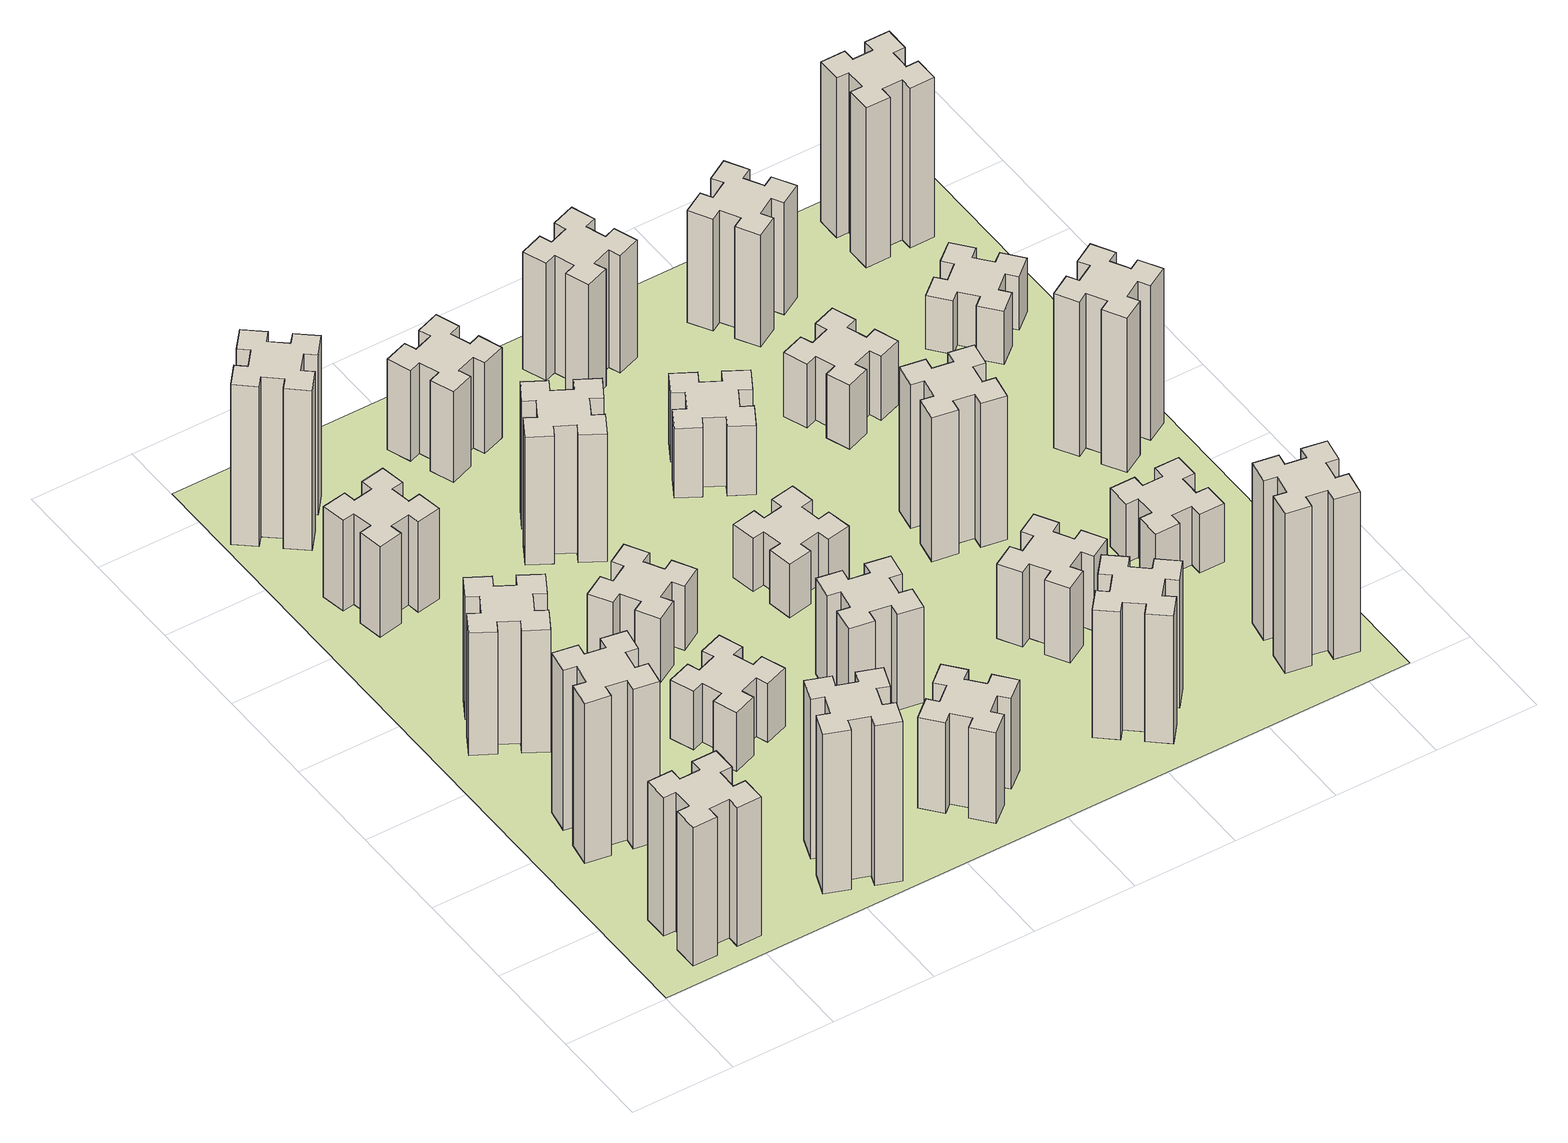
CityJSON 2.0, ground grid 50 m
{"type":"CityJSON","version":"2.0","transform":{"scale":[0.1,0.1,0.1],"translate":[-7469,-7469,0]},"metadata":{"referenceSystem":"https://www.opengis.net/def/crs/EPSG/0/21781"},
"CityObjects":{
"building1":{"type":"Building","attributes":{"class":"1000","function":"1000","usage":"1000","yearOfConstruction":2016,"roofType":"1000","measuredHeight":78,"storeysAboveGround":30,"storeysBelowGround":0},"geometry":[{"type":"Solid","lod":"1","boundaries":[[[[0,1,2,3,4,5,6,7,8,9,10,11,12,13,14,15,16,17,18,19]],[[17,16,20,21]],[[16,15,22,20]],[[15,14,23,22]],[[14,13,24,23]],[[13,12,25,24]],[[12,11,26,25]],[[11,10,27,26]],[[10,9,28,27]],[[9,8,29,28]],[[8,7,30,29]],[[7,6,31,30]],[[6,5,32,31]],[[5,4,33,32]],[[4,3,34,33]],[[3,2,35,34]],[[2,1,36,35]],[[1,0,37,36]],[[0,19,38,37]],[[19,18,39,38]],[[18,17,21,39]],[[24,25,26,27,28,29,30,31,32,33,34,35,36,37,38,39,21,20,22,23]]]]}]},
"building2":{"type":"Building","attributes":{"class":"1000","function":"1000","usage":"1000","yearOfConstruction":2016,"roofType":"1000","measuredHeight":90,"storeysAboveGround":30,"storeysBelowGround":0},"geometry":[{"type":"Solid","lod":"1","boundaries":[[[[40,41,42,43,44,45,46,47,48,49,50,51,52,53,54,55,56,57,58,59]],[[57,56,60,61]],[[56,55,62,60]],[[55,54,63,62]],[[54,53,64,63]],[[53,52,65,64]],[[52,51,66,65]],[[51,50,67,66]],[[50,49,68,67]],[[49,48,69,68]],[[48,47,70,69]],[[47,46,71,70]],[[46,45,72,71]],[[45,44,73,72]],[[44,43,74,73]],[[43,42,75,74]],[[42,41,76,75]],[[41,40,77,76]],[[40,59,78,77]],[[59,58,79,78]],[[58,57,61,79]],[[64,65,66,67,68,69,70,71,72,73,74,75,76,77,78,79,61,60,62,63]]]]}]},
"building3":{"type":"Building","attributes":{"class":"1000","function":"1000","usage":"1000","yearOfConstruction":2016,"roofType":"1000","measuredHeight":69,"storeysAboveGround":30,"storeysBelowGround":0},"geometry":[{"type":"Solid","lod":"1","boundaries":[[[[80,81,82,83,84,85,86,87,88,89,90,91,92,93,94,95,96,97,98,99]],[[97,96,100,101]],[[96,95,102,100]],[[95,94,103,102]],[[94,93,104,103]],[[93,92,105,104]],[[92,91,106,105]],[[91,90,107,106]],[[90,89,108,107]],[[89,88,109,108]],[[88,87,110,109]],[[87,86,111,110]],[[86,85,112,111]],[[85,84,113,112]],[[84,83,114,113]],[[83,82,115,114]],[[82,81,116,115]],[[81,80,117,116]],[[80,99,118,117]],[[99,98,119,118]],[[98,97,101,119]],[[104,105,106,107,108,109,110,111,112,113,114,115,116,117,118,119,101,100,102,103]]]]}]},
"building4":{"type":"Building","attributes":{"class":"1000","function":"1000","usage":"1000","yearOfConstruction":2016,"roofType":"1000","measuredHeight":51,"storeysAboveGround":30,"storeysBelowGround":0},"geometry":[{"type":"Solid","lod":"1","boundaries":[[[[120,121,122,123,124,125,126,127,128,129,130,131,132,133,134,135,136,137,138,139]],[[137,136,140,141]],[[136,135,142,140]],[[135,134,143,142]],[[134,133,144,143]],[[133,132,145,144]],[[132,131,146,145]],[[131,130,147,146]],[[130,129,148,147]],[[129,128,149,148]],[[128,127,150,149]],[[127,126,151,150]],[[126,125,152,151]],[[125,124,153,152]],[[124,123,154,153]],[[123,122,155,154]],[[122,121,156,155]],[[121,120,157,156]],[[120,139,158,157]],[[139,138,159,158]],[[138,137,141,159]],[[144,145,146,147,148,149,150,151,152,153,154,155,156,157,158,159,141,140,142,143]]]]}]},
"building5":{"type":"Building","attributes":{"class":"1000","function":"1000","usage":"1000","yearOfConstruction":2016,"roofType":"1000","measuredHeight":90,"storeysAboveGround":30,"storeysBelowGround":0},"geometry":[{"type":"Solid","lod":"1","boundaries":[[[[160,161,162,163,164,165,166,167,168,169,170,171,172,173,174,175,176,177,178,179]],[[177,176,180,181]],[[176,175,182,180]],[[175,174,183,182]],[[174,173,184,183]],[[173,172,185,184]],[[172,171,186,185]],[[171,170,187,186]],[[170,169,188,187]],[[169,168,189,188]],[[168,167,190,189]],[[167,166,191,190]],[[166,165,192,191]],[[165,164,193,192]],[[164,163,194,193]],[[163,162,195,194]],[[162,161,196,195]],[[161,160,197,196]],[[160,179,198,197]],[[179,178,199,198]],[[178,177,181,199]],[[184,185,186,187,188,189,190,191,192,193,194,195,196,197,198,199,181,180,182,183]]]]}]},
"building6":{"type":"Building","attributes":{"class":"1000","function":"1000","usage":"1000","yearOfConstruction":2016,"roofType":"1000","measuredHeight":90,"storeysAboveGround":30,"storeysBelowGround":0},"geometry":[{"type":"Solid","lod":"1","boundaries":[[[[200,201,202,203,204,205,206,207,208,209,210,211,212,213,214,215,216,217,218,219]],[[217,216,220,221]],[[216,215,222,220]],[[215,214,223,222]],[[214,213,224,223]],[[213,212,225,224]],[[212,211,226,225]],[[211,210,227,226]],[[210,209,228,227]],[[209,208,229,228]],[[208,207,230,229]],[[207,206,231,230]],[[206,205,232,231]],[[205,204,233,232]],[[204,203,234,233]],[[203,202,235,234]],[[202,201,236,235]],[[201,200,237,236]],[[200,219,238,237]],[[219,218,239,238]],[[218,217,221,239]],[[224,225,226,227,228,229,230,231,232,233,234,235,236,237,238,239,221,220,222,223]]]]}]},
"building7":{"type":"Building","attributes":{"class":"1000","function":"1000","usage":"1000","yearOfConstruction":2016,"roofType":"1000","measuredHeight":33,"storeysAboveGround":30,"storeysBelowGround":0},"geometry":[{"type":"Solid","lod":"1","boundaries":[[[[240,241,242,243,244,245,246,247,248,249,250,251,252,253,254,255,256,257,258,259]],[[257,256,260,261]],[[256,255,262,260]],[[255,254,263,262]],[[254,253,264,263]],[[253,252,265,264]],[[252,251,266,265]],[[251,250,267,266]],[[250,249,268,267]],[[249,248,269,268]],[[248,247,270,269]],[[247,246,271,270]],[[246,245,272,271]],[[245,244,273,272]],[[244,243,274,273]],[[243,242,275,274]],[[242,241,276,275]],[[241,240,277,276]],[[240,259,278,277]],[[259,258,279,278]],[[258,257,261,279]],[[264,265,266,267,268,269,270,271,272,273,274,275,276,277,278,279,261,260,262,263]]]]}]},
"building8":{"type":"Building","attributes":{"class":"1000","function":"1000","usage":"1000","yearOfConstruction":2016,"roofType":"1000","measuredHeight":36,"storeysAboveGround":30,"storeysBelowGround":0},"geometry":[{"type":"Solid","lod":"1","boundaries":[[[[280,281,282,283,284,285,286,287,288,289,290,291,292,293,294,295,296,297,298,299]],[[297,296,300,301]],[[296,295,302,300]],[[295,294,303,302]],[[294,293,304,303]],[[293,292,305,304]],[[292,291,306,305]],[[291,290,307,306]],[[290,289,308,307]],[[289,288,309,308]],[[288,287,310,309]],[[287,286,311,310]],[[286,285,312,311]],[[285,284,313,312]],[[284,283,314,313]],[[283,282,315,314]],[[282,281,316,315]],[[281,280,317,316]],[[280,299,318,317]],[[299,298,319,318]],[[298,297,301,319]],[[304,305,306,307,308,309,310,311,312,313,314,315,316,317,318,319,301,300,302,303]]]]}]},
"building9":{"type":"Building","attributes":{"class":"1000","function":"1000","usage":"1000","yearOfConstruction":2016,"roofType":"1000","measuredHeight":51,"storeysAboveGround":30,"storeysBelowGround":0},"geometry":[{"type":"Solid","lod":"1","boundaries":[[[[320,321,322,323,324,325,326,327,328,329,330,331,332,333,334,335,336,337,338,339]],[[337,336,340,341]],[[336,335,342,340]],[[335,334,343,342]],[[334,333,344,343]],[[333,332,345,344]],[[332,331,346,345]],[[331,330,347,346]],[[330,329,348,347]],[[329,328,349,348]],[[328,327,350,349]],[[327,326,351,350]],[[326,325,352,351]],[[325,324,353,352]],[[324,323,354,353]],[[323,322,355,354]],[[322,321,356,355]],[[321,320,357,356]],[[320,339,358,357]],[[339,338,359,358]],[[338,337,341,359]],[[344,345,346,347,348,349,350,351,352,353,354,355,356,357,358,359,341,340,342,343]]]]}]},
"building10":{"type":"Building","attributes":{"class":"1000","function":"1000","usage":"1000","yearOfConstruction":2016,"roofType":"1000","measuredHeight":72,"storeysAboveGround":30,"storeysBelowGround":0},"geometry":[{"type":"Solid","lod":"1","boundaries":[[[[360,361,362,363,364,365,366,367,368,369,370,371,372,373,374,375,376,377,378,379]],[[377,376,380,381]],[[376,375,382,380]],[[375,374,383,382]],[[374,373,384,383]],[[373,372,385,384]],[[372,371,386,385]],[[371,370,387,386]],[[370,369,388,387]],[[369,368,389,388]],[[368,367,390,389]],[[367,366,391,390]],[[366,365,392,391]],[[365,364,393,392]],[[364,363,394,393]],[[363,362,395,394]],[[362,361,396,395]],[[361,360,397,396]],[[360,379,398,397]],[[379,378,399,398]],[[378,377,381,399]],[[384,385,386,387,388,389,390,391,392,393,394,395,396,397,398,399,381,380,382,383]]]]}]},
"building11":{"type":"Building","attributes":{"class":"1000","function":"1000","usage":"1000","yearOfConstruction":2016,"roofType":"1000","measuredHeight":54,"storeysAboveGround":30,"storeysBelowGround":0},"geometry":[{"type":"Solid","lod":"1","boundaries":[[[[400,401,402,403,404,405,406,407,408,409,410,411,412,413,414,415,416,417,418,419]],[[417,416,420,421]],[[416,415,422,420]],[[415,414,423,422]],[[414,413,424,423]],[[413,412,425,424]],[[412,411,426,425]],[[411,410,427,426]],[[410,409,428,427]],[[409,408,429,428]],[[408,407,430,429]],[[407,406,431,430]],[[406,405,432,431]],[[405,404,433,432]],[[404,403,434,433]],[[403,402,435,434]],[[402,401,436,435]],[[401,400,437,436]],[[400,419,438,437]],[[419,418,439,438]],[[418,417,421,439]],[[424,425,426,427,428,429,430,431,432,433,434,435,436,437,438,439,421,420,422,423]]]]}]},
"building12":{"type":"Building","attributes":{"class":"1000","function":"1000","usage":"1000","yearOfConstruction":2016,"roofType":"1000","measuredHeight":51,"storeysAboveGround":30,"storeysBelowGround":0},"geometry":[{"type":"Solid","lod":"1","boundaries":[[[[440,441,442,443,444,445,446,447,448,449,450,451,452,453,454,455,456,457,458,459]],[[457,456,460,461]],[[456,455,462,460]],[[455,454,463,462]],[[454,453,464,463]],[[453,452,465,464]],[[452,451,466,465]],[[451,450,467,466]],[[450,449,468,467]],[[449,448,469,468]],[[448,447,470,469]],[[447,446,471,470]],[[446,445,472,471]],[[445,444,473,472]],[[444,443,474,473]],[[443,442,475,474]],[[442,441,476,475]],[[441,440,477,476]],[[440,459,478,477]],[[459,458,479,478]],[[458,457,461,479]],[[464,465,466,467,468,469,470,471,472,473,474,475,476,477,478,479,461,460,462,463]]]]}]},
"building13":{"type":"Building","attributes":{"class":"1000","function":"1000","usage":"1000","yearOfConstruction":2016,"roofType":"1000","measuredHeight":30,"storeysAboveGround":30,"storeysBelowGround":0},"geometry":[{"type":"Solid","lod":"1","boundaries":[[[[480,481,482,483,484,485,486,487,488,489,490,491,492,493,494,495,496,497,498,499]],[[497,496,500,501]],[[496,495,502,500]],[[495,494,503,502]],[[494,493,504,503]],[[493,492,505,504]],[[492,491,506,505]],[[491,490,507,506]],[[490,489,508,507]],[[489,488,509,508]],[[488,487,510,509]],[[487,486,511,510]],[[486,485,512,511]],[[485,484,513,512]],[[484,483,514,513]],[[483,482,515,514]],[[482,481,516,515]],[[481,480,517,516]],[[480,499,518,517]],[[499,498,519,518]],[[498,497,501,519]],[[504,505,506,507,508,509,510,511,512,513,514,515,516,517,518,519,501,500,502,503]]]]}]},
"building14":{"type":"Building","attributes":{"class":"1000","function":"1000","usage":"1000","yearOfConstruction":2016,"roofType":"1000","measuredHeight":72,"storeysAboveGround":30,"storeysBelowGround":0},"geometry":[{"type":"Solid","lod":"1","boundaries":[[[[520,521,522,523,524,525,526,527,528,529,530,531,532,533,534,535,536,537,538,539]],[[537,536,540,541]],[[536,535,542,540]],[[535,534,543,542]],[[534,533,544,543]],[[533,532,545,544]],[[532,531,546,545]],[[531,530,547,546]],[[530,529,548,547]],[[529,528,549,548]],[[528,527,550,549]],[[527,526,551,550]],[[526,525,552,551]],[[525,524,553,552]],[[524,523,554,553]],[[523,522,555,554]],[[522,521,556,555]],[[521,520,557,556]],[[520,539,558,557]],[[539,538,559,558]],[[538,537,541,559]],[[544,545,546,547,548,549,550,551,552,553,554,555,556,557,558,559,541,540,542,543]]]]}]},
"building15":{"type":"Building","attributes":{"class":"1000","function":"1000","usage":"1000","yearOfConstruction":2016,"roofType":"1000","measuredHeight":39,"storeysAboveGround":30,"storeysBelowGround":0},"geometry":[{"type":"Solid","lod":"1","boundaries":[[[[560,561,562,563,564,565,566,567,568,569,570,571,572,573,574,575,576,577,578,579]],[[577,576,580,581]],[[576,575,582,580]],[[575,574,583,582]],[[574,573,584,583]],[[573,572,585,584]],[[572,571,586,585]],[[571,570,587,586]],[[570,569,588,587]],[[569,568,589,588]],[[568,567,590,589]],[[567,566,591,590]],[[566,565,592,591]],[[565,564,593,592]],[[564,563,594,593]],[[563,562,595,594]],[[562,561,596,595]],[[561,560,597,596]],[[560,579,598,597]],[[579,578,599,598]],[[578,577,581,599]],[[584,585,586,587,588,589,590,591,592,593,594,595,596,597,598,599,581,580,582,583]]]]}]},
"building16":{"type":"Building","attributes":{"class":"1000","function":"1000","usage":"1000","yearOfConstruction":2016,"roofType":"1000","measuredHeight":66,"storeysAboveGround":30,"storeysBelowGround":0},"geometry":[{"type":"Solid","lod":"1","boundaries":[[[[600,601,602,603,604,605,606,607,608,609,610,611,612,613,614,615,616,617,618,619]],[[617,616,620,621]],[[616,615,622,620]],[[615,614,623,622]],[[614,613,624,623]],[[613,612,625,624]],[[612,611,626,625]],[[611,610,627,626]],[[610,609,628,627]],[[609,608,629,628]],[[608,607,630,629]],[[607,606,631,630]],[[606,605,632,631]],[[605,604,633,632]],[[604,603,634,633]],[[603,602,635,634]],[[602,601,636,635]],[[601,600,637,636]],[[600,619,638,637]],[[619,618,639,638]],[[618,617,621,639]],[[624,625,626,627,628,629,630,631,632,633,634,635,636,637,638,639,621,620,622,623]]]]}]},
"building17":{"type":"Building","attributes":{"class":"1000","function":"1000","usage":"1000","yearOfConstruction":2016,"roofType":"1000","measuredHeight":42,"storeysAboveGround":30,"storeysBelowGround":0},"geometry":[{"type":"Solid","lod":"1","boundaries":[[[[640,641,642,643,644,645,646,647,648,649,650,651,652,653,654,655,656,657,658,659]],[[657,656,660,661]],[[656,655,662,660]],[[655,654,663,662]],[[654,653,664,663]],[[653,652,665,664]],[[652,651,666,665]],[[651,650,667,666]],[[650,649,668,667]],[[649,648,669,668]],[[648,647,670,669]],[[647,646,671,670]],[[646,645,672,671]],[[645,644,673,672]],[[644,643,674,673]],[[643,642,675,674]],[[642,641,676,675]],[[641,640,677,676]],[[640,659,678,677]],[[659,658,679,678]],[[658,657,661,679]],[[664,665,666,667,668,669,670,671,672,673,674,675,676,677,678,679,661,660,662,663]]]]}]},
"building18":{"type":"Building","attributes":{"class":"1000","function":"1000","usage":"1000","yearOfConstruction":2016,"roofType":"1000","measuredHeight":81,"storeysAboveGround":30,"storeysBelowGround":0},"geometry":[{"type":"Solid","lod":"1","boundaries":[[[[680,681,682,683,684,685,686,687,688,689,690,691,692,693,694,695,696,697,698,699]],[[697,696,700,701]],[[696,695,702,700]],[[695,694,703,702]],[[694,693,704,703]],[[693,692,705,704]],[[692,691,706,705]],[[691,690,707,706]],[[690,689,708,707]],[[689,688,709,708]],[[688,687,710,709]],[[687,686,711,710]],[[686,685,712,711]],[[685,684,713,712]],[[684,683,714,713]],[[683,682,715,714]],[[682,681,716,715]],[[681,680,717,716]],[[680,699,718,717]],[[699,698,719,718]],[[698,697,701,719]],[[704,705,706,707,708,709,710,711,712,713,714,715,716,717,718,719,701,700,702,703]]]]}]},
"building19":{"type":"Building","attributes":{"class":"1000","function":"1000","usage":"1000","yearOfConstruction":2016,"roofType":"1000","measuredHeight":36,"storeysAboveGround":30,"storeysBelowGround":0},"geometry":[{"type":"Solid","lod":"1","boundaries":[[[[720,721,722,723,724,725,726,727,728,729,730,731,732,733,734,735,736,737,738,739]],[[737,736,740,741]],[[736,735,742,740]],[[735,734,743,742]],[[734,733,744,743]],[[733,732,745,744]],[[732,731,746,745]],[[731,730,747,746]],[[730,729,748,747]],[[729,728,749,748]],[[728,727,750,749]],[[727,726,751,750]],[[726,725,752,751]],[[725,724,753,752]],[[724,723,754,753]],[[723,722,755,754]],[[722,721,756,755]],[[721,720,757,756]],[[720,739,758,757]],[[739,738,759,758]],[[738,737,741,759]],[[744,745,746,747,748,749,750,751,752,753,754,755,756,757,758,759,741,740,742,743]]]]}]},
"building20":{"type":"Building","attributes":{"class":"1000","function":"1000","usage":"1000","yearOfConstruction":2016,"roofType":"1000","measuredHeight":90,"storeysAboveGround":30,"storeysBelowGround":0},"geometry":[{"type":"Solid","lod":"1","boundaries":[[[[760,761,762,763,764,765,766,767,768,769,770,771,772,773,774,775,776,777,778,779]],[[777,776,780,781]],[[776,775,782,780]],[[775,774,783,782]],[[774,773,784,783]],[[773,772,785,784]],[[772,771,786,785]],[[771,770,787,786]],[[770,769,788,787]],[[769,768,789,788]],[[768,767,790,789]],[[767,766,791,790]],[[766,765,792,791]],[[765,764,793,792]],[[764,763,794,793]],[[763,762,795,794]],[[762,761,796,795]],[[761,760,797,796]],[[760,779,798,797]],[[779,778,799,798]],[[778,777,781,799]],[[784,785,786,787,788,789,790,791,792,793,794,795,796,797,798,799,781,780,782,783]]]]}]},
"building21":{"type":"Building","attributes":{"class":"1000","function":"1000","usage":"1000","yearOfConstruction":2016,"roofType":"1000","measuredHeight":33,"storeysAboveGround":30,"storeysBelowGround":0},"geometry":[{"type":"Solid","lod":"1","boundaries":[[[[800,801,802,803,804,805,806,807,808,809,810,811,812,813,814,815,816,817,818,819]],[[817,816,820,821]],[[816,815,822,820]],[[815,814,823,822]],[[814,813,824,823]],[[813,812,825,824]],[[812,811,826,825]],[[811,810,827,826]],[[810,809,828,827]],[[809,808,829,828]],[[808,807,830,829]],[[807,806,831,830]],[[806,805,832,831]],[[805,804,833,832]],[[804,803,834,833]],[[803,802,835,834]],[[802,801,836,835]],[[801,800,837,836]],[[800,819,838,837]],[[819,818,839,838]],[[818,817,821,839]],[[824,825,826,827,828,829,830,831,832,833,834,835,836,837,838,839,821,820,822,823]]]]}]},
"building22":{"type":"Building","attributes":{"class":"1000","function":"1000","usage":"1000","yearOfConstruction":2016,"roofType":"1000","measuredHeight":63,"storeysAboveGround":30,"storeysBelowGround":0},"geometry":[{"type":"Solid","lod":"1","boundaries":[[[[840,841,842,843,844,845,846,847,848,849,850,851,852,853,854,855,856,857,858,859]],[[857,856,860,861]],[[856,855,862,860]],[[855,854,863,862]],[[854,853,864,863]],[[853,852,865,864]],[[852,851,866,865]],[[851,850,867,866]],[[850,849,868,867]],[[849,848,869,868]],[[848,847,870,869]],[[847,846,871,870]],[[846,845,872,871]],[[845,844,873,872]],[[844,843,874,873]],[[843,842,875,874]],[[842,841,876,875]],[[841,840,877,876]],[[840,859,878,877]],[[859,858,879,878]],[[858,857,861,879]],[[864,865,866,867,868,869,870,871,872,873,874,875,876,877,878,879,861,860,862,863]]]]}]},
"building23":{"type":"Building","attributes":{"class":"1000","function":"1000","usage":"1000","yearOfConstruction":2016,"roofType":"1000","measuredHeight":87,"storeysAboveGround":30,"storeysBelowGround":0},"geometry":[{"type":"Solid","lod":"1","boundaries":[[[[880,881,882,883,884,885,886,887,888,889,890,891,892,893,894,895,896,897,898,899]],[[897,896,900,901]],[[896,895,902,900]],[[895,894,903,902]],[[894,893,904,903]],[[893,892,905,904]],[[892,891,906,905]],[[891,890,907,906]],[[890,889,908,907]],[[889,888,909,908]],[[888,887,910,909]],[[887,886,911,910]],[[886,885,912,911]],[[885,884,913,912]],[[884,883,914,913]],[[883,882,915,914]],[[882,881,916,915]],[[881,880,917,916]],[[880,899,918,917]],[[899,898,919,918]],[[898,897,901,919]],[[904,905,906,907,908,909,910,911,912,913,914,915,916,917,918,919,901,900,902,903]]]]}]},
"building24":{"type":"Building","attributes":{"class":"1000","function":"1000","usage":"1000","yearOfConstruction":2016,"roofType":"1000","measuredHeight":30,"storeysAboveGround":30,"storeysBelowGround":0},"geometry":[{"type":"Solid","lod":"1","boundaries":[[[[920,921,922,923,924,925,926,927,928,929,930,931,932,933,934,935,936,937,938,939]],[[937,936,940,941]],[[936,935,942,940]],[[935,934,943,942]],[[934,933,944,943]],[[933,932,945,944]],[[932,931,946,945]],[[931,930,947,946]],[[930,929,948,947]],[[929,928,949,948]],[[928,927,950,949]],[[927,926,951,950]],[[926,925,952,951]],[[925,924,953,952]],[[924,923,954,953]],[[923,922,955,954]],[[922,921,956,955]],[[921,920,957,956]],[[920,939,958,957]],[[939,938,959,958]],[[938,937,941,959]],[[944,945,946,947,948,949,950,951,952,953,954,955,956,957,958,959,941,940,942,943]]]]}]},
"building25":{"type":"Building","attributes":{"class":"1000","function":"1000","usage":"1000","yearOfConstruction":2016,"roofType":"1000","measuredHeight":90,"storeysAboveGround":30,"storeysBelowGround":0},"geometry":[{"type":"Solid","lod":"1","boundaries":[[[[960,961,962,963,964,965,966,967,968,969,970,971,972,973,974,975,976,977,978,979]],[[977,976,980,981]],[[976,975,982,980]],[[975,974,983,982]],[[974,973,984,983]],[[973,972,985,984]],[[972,971,986,985]],[[971,970,987,986]],[[970,969,988,987]],[[969,968,989,988]],[[968,967,990,989]],[[967,966,991,990]],[[966,965,992,991]],[[965,964,993,992]],[[964,963,994,993]],[[963,962,995,994]],[[962,961,996,995]],[[961,960,997,996]],[[960,979,998,997]],[[979,978,999,998]],[[978,977,981,999]],[[984,985,986,987,988,989,990,991,992,993,994,995,996,997,998,999,981,980,982,983]]]]}]},
"landuse1":{"type":"LandUse","attributes":{"name":"plot1","function":"1010"},"geometry":[{"type":"MultiSurface","lod":"1","boundaries":[[[1000,1001,1002,1003]]]}]}
},
"vertices":[
[265,325,0],[265,225,0],[205,225,0],[205,105,0],[325,105,0],[325,165,0],[425,165,0],[425,105,0],[545,105,0],[545,225,0],[485,225,0],[485,325,0],[545,325,0],[545,445,0],[425,445,0],[425,385,0],[325,385,0],[325,445,0],[205,445,0],[205,325,0],[325,385,780],[325,445,780],[425,385,780],[425,445,780],[545,445,780],[545,325,780],[485,325,780],[485,225,780],[545,225,780],[545,105,780],[425,105,780],[425,165,780],[325,165,780],[325,105,780],[205,105,780],[205,225,780],[265,225,780],[265,325,780],[205,325,780],[205,445,780],
[307,916,0],[405,898,0],[395,839,0],[513,818,0],[534,937,0],[475,947,0],[492,1045,0],[551,1035,0],[572,1153,0],[454,1174,0],[444,1115,0],[345,1132,0],[356,1191,0],[237,1212,0],[217,1094,0],[276,1084,0],[258,985,0],[199,996,0],[178,877,0],[297,857,0],[258,985,900],[199,996,900],[276,1084,900],[217,1094,900],[237,1212,900],[356,1191,900],[345,1132,900],[444,1115,900],[454,1174,900],[572,1153,900],[551,1035,900],[492,1045,900],[475,947,900],[534,937,900],[513,818,900],[395,839,900],[405,898,900],[307,916,900],[297,857,900],[178,877,900],
[474,1826,0],[387,1876,0],[417,1928,0],[313,1988,0],[253,1884,0],[305,1854,0],[255,1767,0],[203,1797,0],[143,1693,0],[247,1633,0],[277,1685,0],[364,1635,0],[334,1583,0],[438,1523,0],[498,1627,0],[446,1657,0],[496,1744,0],[548,1714,0],[608,1818,0],[504,1878,0],[496,1744,690],[548,1714,690],[446,1657,690],[498,1627,690],[438,1523,690],[334,1583,690],[364,1635,690],[277,1685,690],[247,1633,690],[143,1693,690],[203,1797,690],[255,1767,690],[305,1854,690],[253,1884,690],[313,1988,690],[417,1928,690],[387,1876,690],[474,1826,690],[504,1878,690],[608,1818,690],
[405,2812,0],[307,2795,0],[297,2854,0],[178,2833,0],[199,2715,0],[258,2725,0],[276,2627,0],[217,2617,0],[237,2498,0],[356,2519,0],[345,2578,0],[444,2596,0],[454,2537,0],[572,2557,0],[551,2676,0],[492,2665,0],[475,2764,0],[534,2774,0],[513,2892,0],[395,2871,0],[475,2764,510],[534,2774,510],[492,2665,510],[551,2676,510],[572,2557,510],[454,2537,510],[444,2596,510],[345,2578,510],[356,2519,510],[237,2498,510],[217,2617,510],[276,2627,510],[258,2725,510],[199,2715,510],[178,2833,510],[297,2854,510],[307,2795,510],[405,2812,510],[395,2871,510],[513,2892,510],
[1029,360,0],[995,266,0],[939,287,0],[897,174,0],[1010,133,0],[1031,189,0],[1125,155,0],[1104,99,0],[1217,57,0],[1258,170,0],[1202,191,0],[1236,285,0],[1292,264,0],[1333,377,0],[1220,418,0],[1200,362,0],[1106,396,0],[1127,452,0],[1014,493,0],[973,380,0],[1106,396,900],[1127,452,900],[1200,362,900],[1220,418,900],[1333,377,900],[1292,264,900],[1236,285,900],[1202,191,900],[1258,170,900],[1217,57,900],[1104,99,900],[1125,155,900],[1031,189,900],[1010,133,900],[897,174,900],[939,287,900],[995,266,900],[1029,360,900],[973,380,900],[1014,493,900],
[384,3387,0],[308,3452,0],[346,3498,0],[254,3575,0],[177,3483,0],[223,3444,0],[159,3368,0],[113,3406,0],[36,3314,0],[128,3237,0],[166,3283,0],[243,3219,0],[204,3173,0],[296,3096,0],[373,3188,0],[327,3226,0],[392,3303,0],[438,3264,0],[515,3356,0],[423,3433,0],[392,3303,900],[438,3264,900],[327,3226,900],[373,3188,900],[296,3096,900],[204,3173,900],[243,3219,900],[166,3283,900],[128,3237,900],[36,3314,900],[113,3406,900],[159,3368,900],[223,3444,900],[177,3483,900],[254,3575,900],[346,3498,900],[308,3452,900],[384,3387,900],[423,3433,900],[515,3356,900],
[1106,1095,0],[1200,1129,0],[1220,1073,0],[1333,1114,0],[1292,1227,0],[1236,1206,0],[1202,1300,0],[1258,1320,0],[1217,1433,0],[1104,1392,0],[1125,1336,0],[1031,1302,0],[1010,1358,0],[897,1317,0],[939,1204,0],[995,1225,0],[1029,1131,0],[973,1110,0],[1014,997,0],[1127,1039,0],[1029,1131,330],[973,1110,330],[995,1225,330],[939,1204,330],[897,1317,330],[1010,1358,330],[1031,1302,330],[1125,1336,330],[1104,1392,330],[1217,1433,330],[1258,1320,330],[1202,1300,330],[1236,1206,330],[1292,1227,330],[1333,1114,330],[1220,1073,330],[1200,1129,330],[1106,1095,330],[1127,1039,330],[1014,997,330],
[1236,1867,0],[1186,1954,0],[1238,1984,0],[1178,2088,0],[1074,2028,0],[1104,1976,0],[1017,1926,0],[987,1978,0],[883,1918,0],[943,1814,0],[995,1844,0],[1045,1757,0],[993,1727,0],[1053,1623,0],[1157,1683,0],[1127,1735,0],[1214,1785,0],[1244,1733,0],[1348,1793,0],[1288,1897,0],[1214,1785,360],[1244,1733,360],[1127,1735,360],[1157,1683,360],[1053,1623,360],[993,1727,360],[1045,1757,360],[995,1844,360],[943,1814,360],[883,1918,360],[987,1978,360],[1017,1926,360],[1104,1976,360],[1074,2028,360],[1178,2088,360],[1238,1984,360],[1186,1954,360],[1236,1867,360],[1288,1897,360],[1348,1793,360],
[1639,343,0],[1703,266,0],[1657,228,0],[1734,136,0],[1826,213,0],[1788,259,0],[1864,323,0],[1903,277,0],[1995,354,0],[1918,446,0],[1872,408,0],[1807,484,0],[1853,523,0],[1776,615,0],[1684,538,0],[1723,492,0],[1646,427,0],[1608,473,0],[1516,396,0],[1593,304,0],[1646,427,510],[1608,473,510],[1723,492,510],[1684,538,510],[1776,615,510],[1853,523,510],[1807,484,510],[1872,408,510],[1918,446,510],[1995,354,510],[1903,277,510],[1864,323,510],[1788,259,510],[1826,213,510],[1734,136,510],[1657,228,510],[1703,266,510],[1639,343,510],[1593,304,510],[1516,396,510],
[1314,2666,0],[1227,2716,0],[1257,2768,0],[1153,2828,0],[1093,2724,0],[1145,2694,0],[1095,2607,0],[1043,2637,0],[983,2533,0],[1087,2473,0],[1117,2525,0],[1204,2475,0],[1174,2423,0],[1278,2363,0],[1338,2467,0],[1286,2497,0],[1336,2584,0],[1388,2554,0],[1448,2658,0],[1344,2718,0],[1336,2584,720],[1388,2554,720],[1286,2497,720],[1338,2467,720],[1278,2363,720],[1174,2423,720],[1204,2475,720],[1117,2525,720],[1087,2473,720],[983,2533,720],[1043,2637,720],[1095,2607,720],[1145,2694,720],[1093,2724,720],[1153,2828,720],[1257,2768,720],[1227,2716,720],[1314,2666,720],[1344,2718,720],[1448,2658,720],
[1855,1047,0],[1872,1145,0],[1931,1135,0],[1952,1253,0],[1834,1274,0],[1824,1215,0],[1725,1232,0],[1736,1291,0],[1617,1312,0],[1597,1194,0],[1656,1184,0],[1638,1085,0],[1579,1096,0],[1558,977,0],[1677,957,0],[1687,1016,0],[1785,998,0],[1775,939,0],[1893,918,0],[1914,1037,0],[1785,998,540],[1775,939,540],[1687,1016,540],[1677,957,540],[1558,977,540],[1579,1096,540],[1638,1085,540],[1656,1184,540],[1597,1194,540],[1617,1312,540],[1736,1291,540],[1725,1232,540],[1824,1215,540],[1834,1274,540],[1952,1253,540],[1931,1135,540],[1872,1145,540],[1855,1047,540],[1914,1037,540],[1893,918,540],
[995,3345,0],[1029,3251,0],[973,3230,0],[1014,3117,0],[1127,3159,0],[1106,3215,0],[1200,3249,0],[1220,3193,0],[1333,3234,0],[1292,3347,0],[1236,3326,0],[1202,3420,0],[1258,3440,0],[1217,3553,0],[1104,3512,0],[1125,3456,0],[1031,3422,0],[1010,3478,0],[897,3437,0],[939,3324,0],[1031,3422,510],[1010,3478,510],[1125,3456,510],[1104,3512,510],[1217,3553,510],[1258,3440,510],[1202,3420,510],[1236,3326,510],[1292,3347,510],[1333,3234,510],[1220,3193,510],[1200,3249,510],[1106,3215,510],[1127,3159,510],[1014,3117,510],[973,3230,510],[1029,3251,510],[995,3345,510],[939,3324,510],[897,3437,510],
[1972,1825,0],[1955,1924,0],[2014,1934,0],[1993,2052,0],[1875,2031,0],[1885,1972,0],[1787,1955,0],[1777,2014,0],[1658,1993,0],[1679,1875,0],[1738,1885,0],[1756,1787,0],[1697,1777,0],[1717,1658,0],[1836,1679,0],[1825,1738,0],[1924,1756,0],[1934,1697,0],[2052,1717,0],[2031,1836,0],[1924,1756,300],[1934,1697,300],[1825,1738,300],[1836,1679,300],[1717,1658,300],[1697,1777,300],[1756,1787,300],[1738,1885,300],[1679,1875,300],[1658,1993,300],[1777,2014,300],[1787,1955,300],[1885,1972,300],[1875,2031,300],[1993,2052,300],[2014,1934,300],[1955,1924,300],[1972,1825,300],[2031,1836,300],[2052,1717,300],
[2486,323,0],[2563,259,0],[2524,213,0],[2616,136,0],[2693,228,0],[2647,266,0],[2712,343,0],[2758,304,0],[2835,396,0],[2743,473,0],[2704,427,0],[2628,492,0],[2666,538,0],[2574,615,0],[2497,523,0],[2543,484,0],[2479,408,0],[2433,446,0],[2356,354,0],[2448,277,0],[2479,408,720],[2433,446,720],[2543,484,720],[2497,523,720],[2574,615,720],[2666,538,720],[2628,492,720],[2704,427,720],[2743,473,720],[2835,396,720],[2758,304,720],[2712,343,720],[2647,266,720],[2693,228,720],[2616,136,720],[2524,213,720],[2563,259,720],[2486,323,720],[2448,277,720],[2356,354,720],
[2026,2497,0],[2076,2584,0],[2128,2554,0],[2188,2658,0],[2084,2718,0],[2054,2666,0],[1967,2716,0],[1997,2768,0],[1893,2828,0],[1833,2724,0],[1885,2694,0],[1835,2607,0],[1783,2637,0],[1723,2533,0],[1827,2473,0],[1857,2525,0],[1944,2475,0],[1914,2423,0],[2018,2363,0],[2078,2467,0],[1944,2475,390],[1914,2423,390],[1857,2525,390],[1827,2473,390],[1723,2533,390],[1783,2637,390],[1835,2607,390],[1885,2694,390],[1833,2724,390],[1893,2828,390],[1997,2768,390],[1967,2716,390],[2054,2666,390],[2084,2718,390],[2188,2658,390],[2128,2554,390],[2076,2584,390],[2026,2497,390],[2078,2467,390],[2018,2363,390],
[1865,3556,0],[1771,3522,0],[1750,3578,0],[1637,3537,0],[1679,3424,0],[1735,3445,0],[1769,3351,0],[1713,3330,0],[1754,3217,0],[1867,3259,0],[1846,3315,0],[1940,3349,0],[1960,3293,0],[2073,3334,0],[2032,3447,0],[1976,3426,0],[1942,3520,0],[1998,3540,0],[1957,3653,0],[1844,3612,0],[1942,3520,660],[1998,3540,660],[1976,3426,660],[2032,3447,660],[2073,3334,660],[1960,3293,660],[1940,3349,660],[1846,3315,660],[1867,3259,660],[1754,3217,660],[1713,3330,660],[1769,3351,660],[1735,3445,660],[1679,3424,660],[1637,3537,660],[1750,3578,660],[1771,3522,660],[1865,3556,660],[1844,3612,660],[1957,3653,660],
[2584,1136,0],[2497,1086,0],[2467,1138,0],[2363,1078,0],[2423,974,0],[2475,1004,0],[2525,917,0],[2473,887,0],[2533,783,0],[2637,843,0],[2607,895,0],[2694,945,0],[2724,893,0],[2828,953,0],[2768,1057,0],[2716,1027,0],[2666,1114,0],[2718,1144,0],[2658,1248,0],[2554,1188,0],[2666,1114,420],[2718,1144,420],[2716,1027,420],[2768,1057,420],[2828,953,420],[2724,893,420],[2694,945,420],[2607,895,420],[2637,843,420],[2533,783,420],[2473,887,420],[2525,917,420],[2475,1004,420],[2423,974,420],[2363,1078,420],[2467,1138,420],[2497,1086,420],[2584,1136,420],[2554,1188,420],[2658,1248,420],
[2527,1656,0],[2625,1638,0],[2615,1579,0],[2733,1558,0],[2754,1677,0],[2695,1687,0],[2712,1785,0],[2771,1775,0],[2792,1893,0],[2674,1914,0],[2664,1855,0],[2565,1872,0],[2576,1931,0],[2457,1952,0],[2437,1834,0],[2496,1824,0],[2478,1725,0],[2419,1736,0],[2398,1617,0],[2517,1597,0],[2478,1725,810],[2419,1736,810],[2496,1824,810],[2437,1834,810],[2457,1952,810],[2576,1931,810],[2565,1872,810],[2664,1855,810],[2674,1914,810],[2792,1893,810],[2771,1775,810],[2712,1785,810],[2695,1687,810],[2754,1677,810],[2733,1558,810],[2615,1579,810],[2625,1638,810],[2527,1656,810],[2517,1597,810],[2398,1617,810],
[2586,2475,0],[2680,2509,0],[2700,2453,0],[2813,2494,0],[2772,2607,0],[2716,2586,0],[2682,2680,0],[2738,2700,0],[2697,2813,0],[2584,2772,0],[2605,2716,0],[2511,2682,0],[2490,2738,0],[2377,2697,0],[2419,2584,0],[2475,2605,0],[2509,2511,0],[2453,2490,0],[2494,2377,0],[2607,2419,0],[2509,2511,360],[2453,2490,360],[2475,2605,360],[2419,2584,360],[2377,2697,360],[2490,2738,360],[2511,2682,360],[2605,2716,360],[2584,2772,360],[2697,2813,360],[2738,2700,360],[2682,2680,360],[2716,2586,360],[2772,2607,360],[2813,2494,360],[2700,2453,360],[2680,2509,360],[2586,2475,360],[2607,2419,360],[2494,2377,360],
[3504,475,0],[3405,492,0],[3416,551,0],[3297,572,0],[3277,454,0],[3336,444,0],[3318,345,0],[3259,356,0],[3238,237,0],[3357,217,0],[3367,276,0],[3465,258,0],[3455,199,0],[3573,178,0],[3594,297,0],[3535,307,0],[3552,405,0],[3611,395,0],[3632,513,0],[3514,534,0],[3552,405,900],[3611,395,900],[3535,307,900],[3594,297,900],[3573,178,900],[3455,199,900],[3465,258,900],[3367,276,900],[3357,217,900],[3238,237,900],[3259,356,900],[3318,345,900],[3336,444,900],[3277,454,900],[3297,572,900],[3416,551,900],[3405,492,900],[3504,475,900],[3514,534,900],[3632,513,900],
[3185,1005,0],[3285,1005,0],[3285,945,0],[3405,945,0],[3405,1065,0],[3345,1065,0],[3345,1165,0],[3405,1165,0],[3405,1285,0],[3285,1285,0],[3285,1225,0],[3185,1225,0],[3185,1285,0],[3065,1285,0],[3065,1165,0],[3125,1165,0],[3125,1065,0],[3065,1065,0],[3065,945,0],[3185,945,0],[3125,1065,330],[3065,1065,330],[3125,1165,330],[3065,1165,330],[3065,1285,330],[3185,1285,330],[3185,1225,330],[3285,1225,330],[3285,1285,330],[3405,1285,330],[3405,1165,330],[3345,1165,330],[3345,1065,330],[3405,1065,330],[3405,945,330],[3285,945,330],[3285,1005,330],[3185,1005,330],[3185,945,330],[3065,945,330],
[2716,3347,0],[2666,3434,0],[2718,3464,0],[2658,3568,0],[2554,3508,0],[2584,3456,0],[2497,3406,0],[2467,3458,0],[2363,3398,0],[2423,3294,0],[2475,3324,0],[2525,3237,0],[2473,3207,0],[2533,3103,0],[2637,3163,0],[2607,3215,0],[2694,3265,0],[2724,3213,0],[2828,3273,0],[2768,3377,0],[2694,3265,630],[2724,3213,630],[2607,3215,630],[2637,3163,630],[2533,3103,630],[2473,3207,630],[2525,3237,630],[2475,3324,630],[2423,3294,630],[2363,3398,630],[2467,3458,630],[2497,3406,630],[2584,3456,630],[2554,3508,630],[2658,3568,630],[2718,3464,630],[2666,3434,630],[2716,3347,630],[2768,3377,630],[2828,3273,630],
[3556,1867,0],[3506,1954,0],[3558,1984,0],[3498,2088,0],[3394,2028,0],[3424,1976,0],[3337,1926,0],[3307,1978,0],[3203,1918,0],[3263,1814,0],[3315,1844,0],[3365,1757,0],[3313,1727,0],[3373,1623,0],[3477,1683,0],[3447,1735,0],[3534,1785,0],[3564,1733,0],[3668,1793,0],[3608,1897,0],[3534,1785,870],[3564,1733,870],[3447,1735,870],[3477,1683,870],[3373,1623,870],[3313,1727,870],[3365,1757,870],[3315,1844,870],[3263,1814,870],[3203,1918,870],[3307,1978,870],[3337,1926,870],[3424,1976,870],[3394,2028,870],[3498,2088,870],[3558,1984,870],[3506,1954,870],[3556,1867,870],[3608,1897,870],[3668,1793,870],
[3219,2663,0],[3283,2586,0],[3237,2548,0],[3314,2456,0],[3406,2533,0],[3368,2579,0],[3444,2643,0],[3483,2597,0],[3575,2674,0],[3498,2766,0],[3452,2728,0],[3387,2804,0],[3433,2843,0],[3356,2935,0],[3264,2858,0],[3303,2812,0],[3226,2747,0],[3188,2793,0],[3096,2716,0],[3173,2624,0],[3226,2747,300],[3188,2793,300],[3303,2812,300],[3264,2858,300],[3356,2935,300],[3433,2843,300],[3387,2804,300],[3452,2728,300],[3498,2766,300],[3575,2674,300],[3483,2597,300],[3444,2643,300],[3368,2579,300],[3406,2533,300],[3314,2456,300],[3237,2548,300],[3283,2586,300],[3219,2663,300],[3173,2624,300],[3096,2716,300],
[3285,3325,0],[3385,3325,0],[3385,3265,0],[3505,3265,0],[3505,3385,0],[3445,3385,0],[3445,3485,0],[3505,3485,0],[3505,3605,0],[3385,3605,0],[3385,3545,0],[3285,3545,0],[3285,3605,0],[3165,3605,0],[3165,3485,0],[3225,3485,0],[3225,3385,0],[3165,3385,0],[3165,3265,0],[3285,3265,0],[3225,3385,900],[3165,3385,900],[3225,3485,900],[3165,3485,900],[3165,3605,900],[3285,3605,900],[3285,3545,900],[3385,3545,900],[3385,3605,900],[3505,3605,900],[3505,3485,900],[3445,3485,900],[3445,3385,900],[3505,3385,900],[3505,3265,900],[3385,3265,900],[3385,3325,900],[3285,3325,900],[3285,3265,900],[3165,3265,900],
[5,3705,0],[3705,3705,0],[3705,5,0],[5,5,0]
]}
